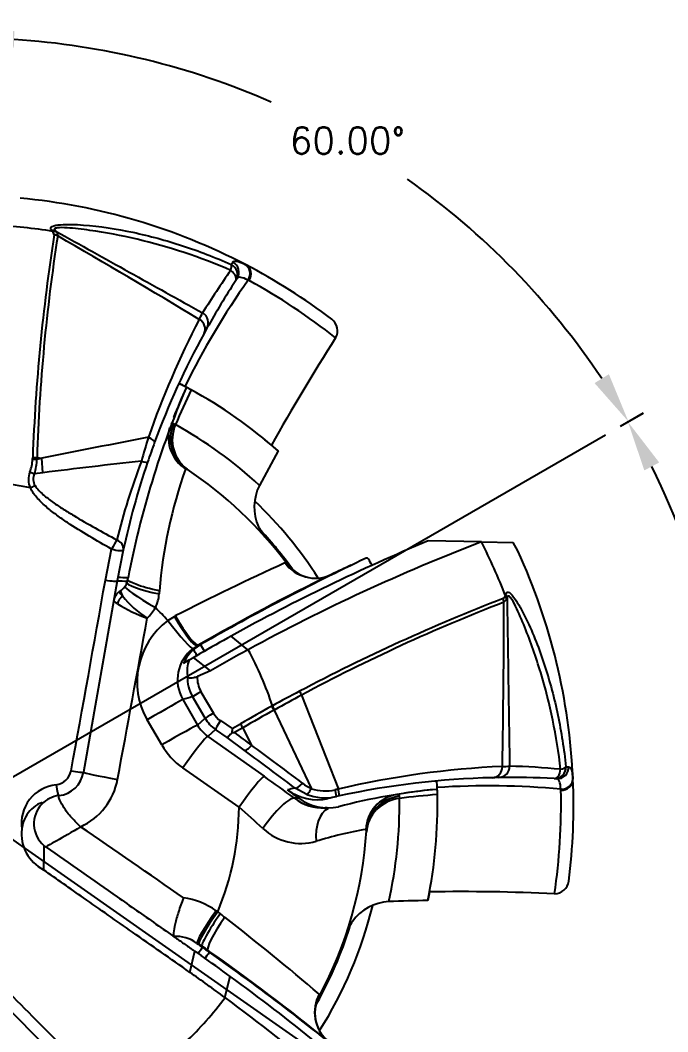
# Model space of a CAD drawing. Extents: x 72.5 to 140.5, y -17.7 to 26.
# Drawn here: x 135.188 to 137.493, y 11.675 to 15.277 of the extents above; entities that cross this region are included whole.
import ezdxf

# ---------------------------------------------------------------- set-up
doc = ezdxf.new("R2010")
doc.units = 0
doc.header["$MEASUREMENT"] = 0
doc.header["$PDMODE"] = 3
doc.layers.get('0').update_dxf_attribs({"linetype": 'CONTINUOUS'})
doc.layers.get('Defpoints').update_dxf_attribs({"color": 10, "linetype": 'CONTINUOUS'})
for name, color, linetype in [('Default', 7, 'CONTINUOUS'), ('Dims', 4, 'CONTINUOUS'), ('ODG-42643R1', 7, 'CONTINUOUS')]:
    doc.layers.add(name, color=color, linetype=linetype)
doc.styles.add('RomanS', font='romans')
doc.dimstyles.get("Standard").update_dxf_attribs({"dimtxt": 0.094, "dimasz": 0.18, "dimexe": 0.0625, "dimexo": 0.0625, "dimgap": 0.09, "dimtad": 0, "dimtih": 1, "dimtoh": 1, "dimdec": 4, "dimzin": 4, "dimdsep": 46, "dimtxsty": 'RomanS', "dimcen": 0.09, "dimazin": 1, "dimtfac": 1, "dimtdec": 4, "dimtofl": 0, "dimtmove": 0, "dimatfit": 1, "dimfxl": 1, "dimtolj": 1, "dimtzin": 0, "dimarcsym": 0})

# ---------------------------------------------------------------- blocks, each defined once
blk = doc.blocks.new('SE')
at = {"layer": 'ODG-42643R1', "color": 7, "linetype": 'Continuous'}
for p, q in [((8.5859, 8.0481), (8.5824, 8.0518)), ((8.59, 8.0359), (8.5859, 8.0481)), ((8.596, 8.0487), (8.5994, 8.0448)), ((8.5994, 8.0448), (8.6027, 8.0318)), ((9.2205, 7.9299), (9.2258, 7.9381)), ((9.2681, 7.9312), (9.2715, 7.9295)), ((9.2416, 7.8805), (9.2365, 7.8726)), ((9.284, 7.8726), (9.2808, 7.8744)), ((9.0742, 7.4857), (9.0777, 7.4838)), ((9.0151, 7.3635), (9.0221, 7.36)), ((8.5134, 7.2367), (8.5137, 7.2428)), ((8.5291, 7.2423), (8.5289, 7.2363)), ((8.5291, 7.2423), (8.546, 7.2398)), ((8.546, 7.2398), (8.546, 7.2398)), ((8.5499, 7.1883), (8.546, 7.2398)), ((8.5499, 7.1883), (8.52, 7.1846)), ((9.0633, 7.2008), (9.0577, 7.2015)), ((10.1116, 6.942), (9.9217, 6.9452)), ((10.1116, 6.942), (10.2251, 6.9401)), ((10.2412, 6.9101), (10.2251, 6.9401)), ((8.7726, 6.8062), (8.7944, 6.9161)), ((8.8361, 6.9122), (8.8148, 6.8036)), ((9.412, 6.8669), (9.4181, 6.8654)), ((8.8148, 6.8036), (8.6945, 6.1214)), ((8.8509, 6.801), (8.8509, 6.8013)), ((8.8232, 6.7655), (8.8305, 6.7706)), ((10.1887, 6.7405), (10.1972, 6.7501)), ((10.1972, 6.7501), (10.1987, 6.755)), ((10.2028, 6.7416), (10.2011, 6.7368)), ((10.2011, 6.7368), (10.1915, 6.7274)), ((8.9948, 6.6621), (9.0182, 6.6763)), ((9.0182, 6.6763), (9.0216, 6.6781)), ((9.2803, 6.5577), (9.2206, 6.6067)), ((9.0992, 6.5718), (9.0845, 6.5621)), ((9.1034, 6.5741), (9.0992, 6.5718)), ((9.1114, 6.5762), (9.1098, 6.5752)), ((9.2812, 6.5582), (9.2803, 6.5577)), ((9.0511, 6.5102), (9.0707, 6.5215)), ((9.0707, 6.5215), (9.086, 6.5303)), ((9.086, 6.5303), (9.1101, 6.5442)), ((9.1469, 6.4827), (9.086, 6.5303)), ((9.1469, 6.4827), (9.1, 6.4631)), ((9.0483, 6.3806), (9.1008, 6.2895)), ((9.1276, 6.314), (9.0831, 6.3908)), ((9.1129, 6.4085), (9.1572, 6.3321)), ((9.471, 6.3964), (9.602, 6.0618)), ((9.3649, 6.357), (9.3672, 6.3583)), ((9.3732, 6.3429), (9.5053, 6.0648)), ((8.9731, 6.2188), (8.9212, 6.3084)), ((9.1008, 6.2895), (9.1276, 6.314)), ((9.182, 6.3054), (9.2236, 6.2769)), ((9.1641, 6.2744), (9.1369, 6.2494)), ((9.2057, 6.2457), (9.1641, 6.2744)), ((9.2236, 6.2769), (9.2534, 6.2941)), ((9.262, 6.28), (9.2322, 6.2628)), ((9.262, 6.28), (9.2932, 6.2173)), ((9.262, 6.28), (9.262, 6.28)), ((9.1369, 6.2494), (9.3374, 6.1073)), ((9.2668, 6.2003), (9.2057, 6.2457)), ((9.2932, 6.2173), (9.2932, 6.2173)), ((9.2932, 6.2173), (9.2932, 6.2173)), ((9.2485, 5.9972), (9.0482, 6.1373)), ((10.4122, 6.1414), (10.4219, 6.1409)), ((10.38, 6.0984), (10.3706, 6.099)), ((10.4371, 6.1008), (10.4373, 6.0971)), ((9.4893, 6.0426), (9.4483, 6.0652)), ((9.5054, 6.0634), (9.5061, 6.0631)), ((10.3944, 6.0578), (10.3942, 6.0615)), ((9.6053, 6.0372), (9.5951, 6.0349)), ((9.819, 6.0361), (9.8195, 6.0283)), ((9.9543, 6.0462), (9.9544, 6.042)), ((9.7021, 5.913), (9.6999, 5.9182)), ((8.5613, 5.8552), (8.5538, 5.8609)), ((9.1671, 5.6285), (9.1724, 5.6248)), ((9.1724, 5.6248), (9.1815, 5.6177)), ((8.6089, 5.0965), (8.1701, 5.5353)), ((9.1052, 5.5102), (9.0998, 5.514)), ((9.0733, 5.409), (9.0907, 5.4844)), ((9.0907, 5.4844), (9.1135, 5.4685)), ((9.1977, 5.3198), (9.2169, 5.3947)), ((9.1985, 5.3192), (9.1977, 5.3198)), ((9.5336, 5.3312), (9.5347, 5.325))]:
    blk.add_line(p, q, dxfattribs=at)
for centre, radius, start, end in [((8.2675, 6.0036), 2.1719, 62.4651, 84.6668), ((8.2675, 6.0036), 2.0691, 81.1464, 86.9692), ((15.4821, 6.9727), 6.9737, 171.23081, 177.78031), ((15.06, 7.0317), 6.5343, 171.1963, 178.15245), ((-7.145, -19.2566), 31.5062, 58.94724, 60.01142), ((8.2675, 6.0036), 2.1719, 52.8649, 62.4651), ((11.3707, 6.3773), 2.6411, 144.5509, 148.499), ((11.5818, 6.2495), 2.8169, 144.7712, 153.7403), ((11.6461, 6.3044), 2.875, 146.9433, 150.8889), ((8.2674, 6.0036), 2.1277, 51.4837, 61.4573), ((7.9989, 8.3366), 1.2609, 331.4792, 332.6467), ((11.9549, 6.2565), 3.2088, 152.5715, 160.7462), ((9.5469, 7.6937), 0.0521, 330.8325, 52.4817), ((11.6461, 6.3044), 2.875, 151.313, 159.8098), ((11.6461, 6.3044), 2.875, 150.8889, 151.313), ((15.2497, 4.0256), 6.7286, 147.2229, 151.01339), ((8.2675, 6.0036), 1.6875, 61.9001, 62.756), ((8.2836, 6.0345), 1.6527, 62.1515, 62.7623), ((8.2675, 6.0036), 1.6875, 61.7862, 62.1578), ((12.1202, 6.1869), 3.3263, 156.932, 169.136), ((11.6873, 6.3036), 2.883, 155.6959, 157.9705), ((11.6318, 6.2624), 2.8311, 154.4417, 157.188), ((8.2675, 6.0037), 1.5521, 47.2454, 60.9097), ((16.2258, -30.7382), 38.7468, 100.85999, 101.43208), ((23.2958, 3.1), 14.9756, 163.65458, 163.99359), ((11.6461, 6.3044), 2.875, 159.8098, 161.309), ((8.2675, 6.0036), 1.6875, 49.4756, 50.5149), ((15.572, 3.8336), 7.073, 150.97066, 152.0989), ((8.3712, 7.2435), 0.1424, 338.2708, 357.2758), ((8.3604, 7.2386), 0.1685, 341.2804, 359.1971), ((10.6038, -2.8061), 10.2545, 101.57663, 101.6739), ((10.7664, -10.1831), 17.5122, 96.11511, 97.27137), ((11.1863, 6.3602), 2.4452, 159.1755, 166.0559), ((11.6461, 6.3044), 2.875, 161.309, 167.7956), ((8.5697, 7.1647), 0.0712, 158.4787, 205.1638), ((8.5558, 7.1656), 0.0405, 152.0888, 214.266), ((10.6868, 6.6261), 1.7277, 160.5488, 175.3105), ((8.2675, 6.0036), 1.4375, 36.8304, 56.3845), ((8.2675, 6.0036), 1.1555, 78.1234, 88.6791), ((9.4723, 7.0666), 0.1696, 153.0829, 204.576), ((8.2675, 6.0036), 1.5, 32.6698, 46.2296), ((9.4678, 7.0648), 0.1646, 204.6769, 221.6287), ((8.2675, 6.0036), 1.4421, 35.6638, 42.7709), ((12.6101, 0.4821), 7, 112.58492, 118.96059), ((12.5921, 0.4858), 6.9163, 111.01717, 118.60095), ((8.2675, 6.0036), 2.0691, 21.1464, 26.9692), ((13.312, -0.7533), 8.4478, 115.30219, 119.81719), ((8.2675, 6.0036), 2.1719, 2.4651, 24.6668), ((12.9218, -0.887), 8.5113, 114.3539, 117.27356), ((9.5218, 6.942), 0.1292, 216.8629, 258.3273), ((9.2709, 6.7471), 0.1898, 35.806, 37.6749), ((12.7082, 0.3144), 7.225, 115.05763, 115.67843), ((8.2675, 6.0036), 1.6875, 30.4427, 31.3154), ((5.6362, 7.4809), 3.2857, 348.0637, 348.2869), ((13.0447, -0.2754), 7.9025, 116.02395, 119.91655), ((-143.6574, 33.9356), 154.8255, 349.652701, 349.908204), ((8.8022, 6.8115), 0.0497, 304.5871, 347.8198), ((8.8516, 6.7244), 0.05, 124.5931, 170), ((9.1025, 6.9625), 0.3435, 218.3561, 238.2278), ((8.8305, 6.7675), 0.1339, 333.5875, 355.4044), ((13.6079, 6.356), 4.6612, 174.9371, 175.0677), ((12.714, 0.2401), 6.9737, 111.23081, 117.78031), ((9.1394, 7.2635), 0.6318, 239.1158, 249.8323), ((8.7896, 6.8019), 0.1863, 315.1454, 329.724), ((8.2675, 6.0036), 0.9811, 42.154, 45.8811), ((12.554, 0.6352), 6.5343, 111.1963, 118.15246), ((-21.3142, 6.7211), 31.5057, 358.94723, 0.01143), ((-248.4471, 53.7703), 261.643, 349.501407, 349.629335), ((9.1591, 6.4434), 0.2735, 126.9174, 209.5745), ((12.6101, 0.4821), 7, 118.96059, 120), ((9.1689, 6.4509), 0.1396, 127.1965, 210.2278), ((9.1782, 6.4544), 0.1389, 131.3932, 156.3044), ((9.1786, 6.4539), 0.1395, 119.582, 131.3822), ((9.17, 6.3729), 0.211, 106.5719, 109.5841), ((9.1373, 6.4554), 0.1235, 102.0835, 105.9404), ((12.5993, 0.4999), 6.9074, 118.71783, 119.98751), ((8.2675, 6.0036), 1.1555, 17.8735, 28.6791), ((9.1728, 6.4818), 0.1096, 158.7709, 189.1287), ((9.2031, 6.4601), 0.1386, 178.2028, 209.9993), ((9.1973, 6.4573), 0.0975, 176.5678, 210.0522), ((9.3904, 5.2791), 1.1534, 105.4513, 107.2521), ((12.8543, -0.0334), 7.281, 117.7539, 118.61581), ((12.4484, 0.8397), 6.3041, 118.18279, 119.17224), ((12.6579, 0.3913), 6.8142, 118.89756, 119.97422), ((12.6195, 0.4739), 6.707, 118.94819, 120.0393), ((9.6235, 6.4983), 0.2946, 208.6576, 211.8447), ((9.6246, 6.5007), 0.2942, 208.9556, 212.1467), ((9.2347, 6.3762), 0.1239, 210.1142, 235.2526), ((9.2289, 6.3739), 0.083, 210.1871, 235.581), ((9.21, 6.3517), 0.1257, 209.6655, 234.4282), ((9.6465, 6.2613), 0.4232, 177.8884, 179.7341), ((9.5107, 6.4412), 0.2963, 209.7674, 212.9624), ((9.2456, 6.5716), 0.3091, 265.8593, 267.5119), ((33.9124, 39.3559), 41.2829, 233.28515, 233.39074), ((9.1944, 6.3474), 0.256, 210.1548, 235.1534), ((8.5899, 6.1379), 0.0613, 276.8121, 349.4652), ((10.3305, 2.9322), 3.2133, 92.5753, 103.1045), ((10.1536, 7.4027), 1.2609, 271.4792, 272.6467), ((10.1426, 3.503), 2.6411, 84.5509, 88.499), ((8.5948, 6.1389), 0.1012, 276.945, 350), ((8.5885, 6.1379), 0.2312, 294.541, 349.5367), ((3.8186, -1.6738), 9.5395, 53.84805, 54.65315), ((10.2172, 3.228), 2.875, 91.313, 102.289), ((10.2172, 3.228), 2.875, 90.8889, 91.313), ((10.2172, 3.228), 2.875, 86.9433, 90.8889), ((8.2675, 6.0036), 2.1719, 352.8649, 2.4651), ((8.6122, 5.9391), 0.1388, 96.2302, 188.1551), ((10.1101, 3.075), 3.0625, 102.4809, 103.0097), ((-0.7651, -7.8858), 17.2687, 53.68512, 53.85406), ((9.5266, 6.2012), 0.1774, 233.3534, 282.6709), ((9.5567, 6.1923), 0.1374, 233.3003, 248.0502), ((9.5552, 6.2074), 0.1524, 251.2057, 283.6309), ((9.8273, 5.0764), 1.0108, 102.8787, 103.5094), ((10.1612, 3.8585), 2.2122, 95.4507, 104.6392), ((10.237, 3.1928), 2.8821, 95.6938, 97.9556), ((8.2675, 6.0036), 1.6875, 1.8997, 2.756), ((10.1375, 3.2563), 2.8169, 84.7712, 93.7403), ((8.2674, 6.0037), 2.1277, 351.4837, 1.4573), ((8.6193, 5.938), 0.1012, 96.945, 136.099), ((9.4506, 5.5456), 0.4833, 88.6759, 90.52), ((9.5458, 6.1558), 0.1613, 231.8815, 272.9411), ((9.5643, 6.1654), 0.1708, 233.0955, 282.7735), ((9.555, 6.2144), 0.1839, 249.0642, 282.6047), ((10.2172, 3.228), 2.875, 102.4973, 103.1032), ((8.2675, 6.0037), 1.5521, 347.2454, 0.9097), ((10.1735, 3.2206), 2.8299, 94.4391, 97.1867), ((8.2675, 6.0036), 1.6875, 348.4132, 1.3731), ((8.6193, 5.938), 0.1012, 136.099, 229.6576), ((8.2675, 6.0036), 0.9811, 337.2852, 359.6219), ((-35.0839, -43.9386), 66.7753, 48.303947, 48.401636), ((9.5458, 6.1558), 0.1613, 272.9411, 273.4146), ((9.5585, 5.8883), 0.1062, 88.077, 91.8008), ((8.6185, 5.9026), 0.1447, 173.3519, 242.7116), ((-28.0687, -47.5663), 64.903, 55.115934, 55.508887), ((9.4686, 6.0645), 0.1966, 226.6471, 286.1276), ((9.9311, 4.5699), 1.3679, 99.7276, 107.3477), ((8.2675, 6.0036), 1.4375, 331.8304, 356.3845), ((10.3708, 5.7407), 0.0521, 270.8325, 352.4817), ((8.2675, 6.0036), 1.6875, 349.4756, 350.5149), ((10.0456, -1.0322), 6.7286, 87.2229, 91.01339), ((9.015, 5.4124), 0.2644, 54.8535, 82.2702), ((9.7905, 5.4917), 0.1696, 93.0829, 144.576), ((10.0404, -1.4073), 7.073, 90.97066, 92.0989), ((8.2675, 6.0036), 1.5, 327.6653, 346.2329), ((12.4098, 9.7149), 5.2163, 231.7645, 231.9871), ((3.9894, -1.1268), 8.5113, 49.3539, 52.27356), ((9.7866, 5.4948), 0.1646, 144.6769, 161.6287), ((113.6462, 109.8164), 148.279, 224.672276, 224.911386), ((8.2675, 6.0036), 1.4421, 330.7476, 342.5082), ((9.0242, 5.4111), 0.1257, 54.3285, 93.6091), ((9.0693, 5.608), 0.0988, 286.58, 288.0198), ((15.7741, 14.8083), 11.4444, 234.31053, 234.43814), ((17.5807, 17.4814), 14.6678, 234.70172, 234.75824), ((9.0886, 5.49), 0.0307, 15.8864, 22.7278), ((20.757, 21.9677), 20.1647, 234.74271, 234.81508), ((16.4282, 15.7338), 12.5777, 234.46606, 234.60491), ((9.0445, 5.4062), 0.1235, 37.0835, 40.9404), ((4.5957, -0.9796), 7.9025, 51.02395, 54.91656), ((4.2755, -1.4238), 8.4478, 50.30218, 54.8172), ((5.0985, -0.2656), 7, 53.96059, 55), ((5.1344, -0.2145), 6.8657, 53.71397, 54.99137), ((5.0985, -0.2656), 7, 47.58492, 53.96059), ((8.2675, 6.0036), 1.1555, 313.1234, 323.6791), ((5.0943, -0.2477), 6.9163, 46.01717, 53.60095), ((9.648, 5.2634), 0.1292, 151.8646, 207.0226), ((9.3654, 5.4084), 0.1898, 330.806, 332.6748)]:
    blk.add_arc(centre, radius, start, end, dxfattribs=at)
for centre, major_axis, ratio, start_param, end_param in [((8.5766, 8.0141), (0.027, 0.0295), 0.869412, 0.260597, 0.65413), ((8.5801, 8.0105), (0.0311, 0.0251), 0.90262, 0.415035, 0.788201), ((8.5841, 7.9988), (0.0395, -0.0061), 0.938734, 1.229453, 1.566249), ((9.2029, 7.8944), (0.0163, 0.0365), 0.255198, 5.234466, 6.132746), ((9.2029, 7.8944), (-0.0335, 0.0218), 0.9893, 3.141593, 4.82865), ((9.2082, 7.9024), (-0.0335, 0.0219), 0.993843, 3.141593, 4.831903), ((9.2497, 7.8957), (0.0179, 0.0358), 0.941457, 4.583661, 6.26864), ((9.253, 7.894), (0.0185, 0.0355), 0.941657, 4.596546, 6.283185), ((9.2029, 7.8944), (-0.0335, 0.0218), 0.532332, 3.141593, 4.570972), ((9.0993, 7.7226), (-0.0349, 0.0195), 0.994923, 3.141593, 4.708914), ((9.0889, 7.7037), (-0.0351, 0.0192), 0.892237, 3.141593, 4.691144), ((8.2665, 6.0041), (1.6474, 0.3684), 0.999375, 0.624654, 0.850817), ((9.138, 7.3132), (-0.0747, -0.1124), 0.982904, 4.907114, 6.283185), ((9.1428, 7.31), (-0.0752, -0.1121), 0.966926, 4.903283, 6.283185), ((8.9102, 7.3105), (-0.0375, 0.0138), 0.241336, 3.141593, 4.382336), ((9.1317, 7.3136), (-0.1211, 0.0596), 0.994966, 0.197458, 1.445685), ((8.5137, 7.2429), (-0.04, 0.0013), 0.002596, 1.570365, 1.966426), ((8.5135, 7.2371), (-0.04, 0.0012), 0.009645, 1.569177, 1.966396), ((8.8848, 7.2386), (-0.0379, 0.0128), 0.097148, 2.039922, 3.141593), ((8.504, 7.1934), (0.0372, -0.0147), 0.064425, 4.724121, 5.182841), ((8.5063, 7.1395), (-0.0362, -0.017), 0.104514, 1.492094, 1.978301), ((8.797, 6.9206), (0.0196, 0.0348), 0.001352, 0.599459, 1.701689), ((8.797, 6.9206), (-0.0391, 0.0085), 0.813392, 3.141593, 4.46634), ((8.797, 6.9206), (-0.0391, 0.0085), 0.124377, 1.530885, 3.141593), ((9.519, 6.9476), (-0.0571, 0.1223), 0.991875, 1.77877, 3.121029), ((9.5261, 6.9463), (0.1081, 0.0809), 0.994183, 3.141593, 3.169589), ((9.519, 6.9476), (-0.0571, 0.1223), 0.991875, 3.121029, 3.153208), ((8.7754, 6.8106), (-0.0394, 0.0069), 0.121008, 1.521484, 3.141593), ((8.9586, 6.7164), (0.1168, -0.0677), 0.084583, 3.128552, 4.691293), ((8.9802, 6.7743), (0.1326, -0.0251), 0.150445, 3.141593, 4.618488), ((8.8593, 6.7152), (0.0327, 0.0378), 0.856017, 1.396225, 2.077699), ((8.9039, 6.6572), (-0.0766, 0.1111), 0.085518, 0, 0.536305), ((10.1536, 6.727), (0.0145, -0.0373), 0.938734, 1.229452, 1.566248), ((10.1617, 6.7363), (0.0373, -0.0144), 0.90262, 0.415034, 0.788201), ((10.1631, 6.7412), (0.0391, -0.0086), 0.869412, 0.260597, 0.65413), ((9.0324, 6.689), (0.0671, -0.1172), 0.138019, 4.741878, 6.266773), ((9.0366, 6.6914), (0.0671, -0.1171), 0.145295, 4.743272, 6.266635), ((9.0035, 6.67), (0.0813, -0.1078), 0.086812, 4.720157, 6.255889), ((8.9318, 6.3134), (0.117, 0.0674), 0.007578, 0.087269, 1.657734), ((9.1176, 6.4107), (-0.0346, -0.02), 0.010247, -1.440296, -0.087271), ((9.4638, 6.4101), (0.0189, -0.0353), 0.002596, 4.711958, 5.108019), ((9.1621, 6.3339), (-0.0346, -0.0201), 0.022513, 4.841349, 6.195897), ((9.187, 6.307), (-0.0227, -0.0329), 0.079234, 4.816631, 6.195643), ((8.9843, 6.2222), (0.117, 0.0673), 0.019594, 0.087283, 1.65584), ((9.0597, 6.1393), (0.078, 0.1102), 0.06172, 0.087434, 1.63249), ((8.6551, 6.1283), (-0.0394, 0.0069), 0.061342, 1.455107, 3.141593), ((10.1505, 6.1423), (0.0009, -0.04), 0.892237, 0, 1.549551), ((10.172, 6.1427), (0.0006, -0.04), 0.994923, 0, 1.567321), ((10.3727, 6.1389), (-0.0021, -0.0399), 0.9893, 0, 1.687058), ((10.3727, 6.1389), (-0.0021, -0.0399), 0.532332, 0, 1.42938), ((10.3822, 6.1384), (-0.0023, -0.0399), 0.993843, 0, 1.690311), ((10.3727, 6.1389), (0.0398, 0.0041), 0.255198, 5.234466, 6.132746), ((8.8274, 6.0979), (0.1329, -0.0234), 0.029272, 3.141593, 4.630168), ((9.2603, 5.9971), (0.0781, 0.1101), 0.071499, 0.087491, 1.620784), ((10.3972, 6.099), (-0.0399, -0.0023), 0.941457, 1.442068, 3.127047), ((10.3974, 6.0953), (-0.04, -0.0017), 0.941657, 1.454953, 3.141593), ((8.6022, 6.0782), (-0.0048, 0.0397), 0.129912, 1.583554, 3.141593), ((9.4711, 6.0978), (-0.0239, -0.0321), 0.313973, 0.091927, 1.304239), ((9.5865, 6.074), (0.0087, -0.0391), 0.037911, 0, 1.176367), ((9.5968, 6.0763), (0.0085, -0.0391), 0.053524, 0, 1.180741), ((9.3691, 5.9188), (0.0797, 0.109), 0.226303, 0.089597, 1.709983), ((9.834, 5.9102), (-0.009, 0.1347), 0.994964, 0.118317, 1.445374), ((9.8365, 5.8987), (0.1347, -0.009), 0.966926, 1.76169, 3.141593), ((9.8368, 5.9045), (0.1347, -0.0085), 0.982908, 1.765516, 3.141593), ((9.6104, 5.8667), (0.0316, -0.1312), 0.627457, 3.312327, 4.495304), ((9.178, 5.624), (-0.078, -0.1102), 0.085045, 4.731523, 6.268389), ((9.1833, 5.6203), (-0.078, -0.1102), 0.085077, 4.731382, 6.268092), ((9.2158, 5.5973), (-0.0778, -0.1103), 0.145297, 4.743272, 6.266635), ((9.6519, 5.2683), (0.0868, 0.1034), 0.991875, 1.77877, 3.117512), ((9.6537, 5.2613), (-0.119, 0.0637), 0.994183, 0, 0.028802)]:
    blk.add_ellipse(centre, major_axis=major_axis, ratio=ratio, start_param=start_param, end_param=end_param, dxfattribs=at)
for points, knots in [([(8.5824, 8.0518), (8.5793, 8.0546), (8.5776, 8.0572), (8.5778, 8.0621), (8.5797, 8.0641), (8.5897, 8.0691), (8.601, 8.0708), (8.6253, 8.0727), (8.6388, 8.0729), (8.6663, 8.0724), (8.6804, 8.0716), (8.7517, 8.0664), (8.8117, 8.0571), (8.9299, 8.032), (8.9886, 8.0161), (9.1052, 7.9779), (9.163, 7.9556), (9.2205, 7.9299)], [0, 0, 0, 0, 0.03125, 0.03125, 0.0625, 0.0625, 0.125, 0.125, 0.1875, 0.1875, 0.25, 0.25, 0.5, 0.5, 0.75, 0.75, 1, 1, 1, 1]), ([(9.2192, 7.909), (9.1095, 7.9569), (8.9982, 7.9932), (8.8294, 8.0329), (8.7726, 8.0437), (8.6896, 8.0555), (8.662, 8.0588), (8.6234, 8.0612), (8.6107, 8.0617), (8.5965, 8.0598), (8.5927, 8.0586), (8.5905, 8.0545), (8.5925, 8.0516), (8.596, 8.0487)], [0, 0, 0, 0, 0.5, 0.5, 0.75, 0.75, 0.875, 0.875, 0.9375, 0.9375, 0.96875, 0.96875, 1, 1, 1, 1]), ([(8.596, 8.0487), (8.6832, 8.0001), (8.7703, 7.9515), (8.9445, 7.8544), (9.0317, 7.8058), (9.1188, 7.7573)], [0, 0, 0, 0, 0.5, 0.5, 1, 1, 1, 1]), ([(9.2258, 7.9381), (9.2282, 7.9417), (9.2329, 7.9429), (9.2467, 7.9406), (9.2555, 7.9374), (9.2665, 7.932)], [0, 0, 0, 0, 0.5, 0.5, 0.976386, 0.976386, 0.976386, 0.976386]), ([(9.2808, 7.8744), (9.27, 7.8798), (9.2613, 7.883), (9.2483, 7.8851), (9.2439, 7.8839), (9.2416, 7.8805)], [0, 0, 0, 0, 0.5, 0.5, 1, 1, 1, 1]), ([(9.0599, 7.4902), (9.061, 7.4918), (9.063, 7.4918), (9.0679, 7.4893), (9.0707, 7.4877), (9.0741, 7.4858)], [0, 0, 0, 0, 0.5, 0.5, 0.8775626, 0.8775626, 0.8775626, 0.8775626]), ([(8.7944, 6.9161), (8.7678, 6.9311), (8.7413, 6.9464), (8.6889, 6.9777), (8.6629, 6.9938), (8.625, 7.0192), (8.6125, 7.0279), (8.5879, 7.0459), (8.5759, 7.0552), (8.5585, 7.07), (8.5528, 7.0751), (8.5417, 7.0856), (8.5363, 7.0911), (8.5261, 7.1025), (8.5213, 7.1084), (8.5125, 7.1209), (8.5085, 7.1274), (8.5053, 7.1344)], [0, 0, 0, 0, 0.25, 0.25, 0.5, 0.5, 0.625, 0.625, 0.75, 0.75, 0.8125, 0.8125, 0.875, 0.875, 0.9375, 0.9375, 1, 1, 1, 1]), ([(8.5223, 7.1428), (8.5261, 7.1364), (8.5307, 7.1308), (8.5405, 7.12), (8.5458, 7.115), (8.5568, 7.1053), (8.5625, 7.1007), (8.5741, 7.0917), (8.58, 7.0874), (8.5978, 7.0747), (8.61, 7.0667), (8.6346, 7.0509), (8.6471, 7.0433), (8.6848, 7.0207), (8.7102, 7.0061), (8.7615, 6.9774), (8.7873, 6.9634), (8.8132, 6.9494)], [0, 0, 0, 0, 0.0625, 0.0625, 0.125, 0.125, 0.1875, 0.1875, 0.25, 0.25, 0.375, 0.375, 0.5, 0.5, 0.75, 0.75, 1, 1, 1, 1]), ([(8.9649, 6.7674), (8.9323, 6.7742), (8.9014, 6.7828), (8.8641, 6.7974), (8.8538, 6.8035), (8.8508, 6.8084)], [0, 0, 0, 0, 0.5, 0.5, 0.8864087, 0.8864087, 0.8864087, 0.8864087]), ([(8.8331, 6.7494), (8.8313, 6.7514), (8.8298, 6.7533), (8.8271, 6.7567), (8.826, 6.7582), (8.8235, 6.7622), (8.8227, 6.764), (8.823, 6.765)], [0, 0, 0, 0, 0.25, 0.25, 0.5, 0.5, 1, 1, 1, 1]), ([(10.1987, 6.755), (10.1996, 6.759), (10.201, 6.7618), (10.2053, 6.7641), (10.208, 6.7634), (10.2173, 6.7573), (10.2245, 6.7484), (10.2383, 6.7283), (10.2452, 6.7167), (10.2584, 6.6926), (10.2649, 6.6801), (10.296, 6.6156), (10.3179, 6.5591), (10.3553, 6.4442), (10.3709, 6.3853), (10.3961, 6.2653), (10.4057, 6.204), (10.4122, 6.1414)], [0, 0, 0, 0, 0.03125, 0.03125, 0.0625, 0.0625, 0.125, 0.125, 0.1875, 0.1875, 0.25, 0.25, 0.5, 0.5, 0.75, 0.75, 1, 1, 1, 1]), ([(10.3934, 6.1321), (10.3801, 6.2511), (10.3559, 6.3656), (10.3058, 6.5316), (10.2868, 6.5862), (10.2555, 6.664), (10.2446, 6.6896), (10.2273, 6.7242), (10.2214, 6.7354), (10.2126, 6.7467), (10.2097, 6.7495), (10.2051, 6.7493), (10.2036, 6.7462), (10.2028, 6.7416)], [0, 0, 0, 0, 0.5, 0.5, 0.75, 0.75, 0.875, 0.875, 0.9375, 0.9375, 0.96875, 0.96875, 1, 1, 1, 1]), ([(10.2028, 6.7416), (10.2043, 6.6419), (10.2058, 6.5421), (10.2088, 6.3426), (10.2103, 6.2429), (10.2118, 6.1432)], [0, 0, 0, 0, 0.5, 0.5, 1, 1, 1, 1]), ([(8.8151, 6.7213), (8.813, 6.7228), (8.811, 6.7241), (8.8077, 6.7265), (8.8064, 6.7276), (8.8031, 6.7305), (8.8021, 6.7319), (8.8023, 6.7328)], [0, 0, 0, 0, 0.25, 0.25, 0.5, 0.5, 1, 1, 1, 1]), ([(9.0646, 6.4644), (9.0648, 6.4634), (9.0651, 6.4625), (9.0662, 6.4608), (9.067, 6.4601), (9.0689, 6.4589), (9.07, 6.4584), (9.0726, 6.4578), (9.0741, 6.4576), (9.0791, 6.4574), (9.083, 6.4579), (9.0912, 6.4598), (9.0956, 6.4613), (9.1, 6.4631)], [0, 0, 0, 0, 0.125, 0.125, 0.25, 0.25, 0.375, 0.375, 0.5, 0.5, 0.75, 0.75, 1, 1, 1, 1]), ([(9.3755, 6.3442), (9.3747, 6.3437), (9.374, 6.3433), (9.3732, 6.3429), (9.3732, 6.3429), (9.3732, 6.3429), (9.3732, 6.3429)], [0, 0, 0, 0, 0.999557, 0.999557, 0.999557, 1, 1, 1, 1]), ([(9.2233, 6.2633), (9.2212, 6.2606), (9.2192, 6.2582), (9.2154, 6.2538), (9.2136, 6.252), (9.2106, 6.2489), (9.2092, 6.2477), (9.2076, 6.2465), (9.2072, 6.2462), (9.2064, 6.2458), (9.206, 6.2457), (9.2057, 6.2457)], [0, 0, 0, 0, 0.25, 0.25, 0.5, 0.5, 0.75, 0.75, 0.875, 0.875, 1, 1, 1, 1]), ([(9.2668, 6.2003), (9.268, 6.1998), (9.2696, 6.1999), (9.2734, 6.2009), (9.2756, 6.202), (9.2803, 6.2051), (9.2828, 6.207), (9.288, 6.2117), (9.2906, 6.2144), (9.2932, 6.2173)], [0, 0, 0, 0, 0.25, 0.25, 0.5, 0.5, 0.75, 0.75, 1, 1, 1, 1]), ([(9.4483, 6.0652), (9.4134, 6.0911), (9.3785, 6.1171), (9.3436, 6.1431), (9.318, 6.1621), (9.2924, 6.1812), (9.2668, 6.2003)], [0, 0, 0, 0, 0.57651, 0.57651, 0.57651, 1, 1, 1, 1]), ([(9.2932, 6.2173), (9.2932, 6.2173), (9.2932, 6.2173), (9.2932, 6.2173), (9.3188, 6.1983), (9.3444, 6.1792), (9.37, 6.1601), (9.4048, 6.1341), (9.4397, 6.1081), (9.4745, 6.0821)], [0, 0, 0, 0, 0.000005, 0.000005, 0.000005, 0.423484, 0.423484, 0.423484, 1, 1, 1, 1]), ([(10.4219, 6.1409), (10.4262, 6.1407), (10.4296, 6.1371), (10.4346, 6.1241), (10.4362, 6.1149), (10.437, 6.1027)], [0, 0, 0, 0, 0.5, 0.5, 0.976386, 0.976386, 0.976386, 0.976386]), ([(10.3942, 6.0615), (10.3935, 6.0736), (10.392, 6.0826), (10.3872, 6.0949), (10.384, 6.0982), (10.38, 6.0984)], [0, 0, 0, 0, 0.5, 0.5, 1, 1, 1, 1]), ([(9.4893, 6.0426), (9.4897, 6.0426), (9.4902, 6.0427), (9.4912, 6.0431), (9.4918, 6.0435), (9.4935, 6.0448), (9.4949, 6.0462), (9.4977, 6.0499), (9.4992, 6.0521), (9.5023, 6.0573), (9.5039, 6.0602), (9.5054, 6.0634)], [0, 0, 0, 0, 0.125, 0.125, 0.25, 0.25, 0.5, 0.5, 0.75, 0.75, 1, 1, 1, 1]), ([(9.5053, 6.0648), (9.5054, 6.0647), (9.5055, 6.0645), (9.5055, 6.0642), (9.5055, 6.0641), (9.5056, 6.0639), (9.5055, 6.0637), (9.5055, 6.0636), (9.5055, 6.0635), (9.5054, 6.0634)], [0, 0, 0, 0, 0.415168, 0.415168, 0.415168, 0.767192, 0.767192, 0.767192, 1, 1, 1, 1]), ([(9.9511, 6.0606), (9.953, 6.0605), (9.954, 6.0588), (9.9543, 6.0533), (9.9543, 6.0501), (9.9544, 6.0462)], [0, 0, 0, 0, 0.5, 0.5, 0.8746458, 0.8746458, 0.8746458, 0.8746458]), ([(8.6845, 5.9277), (8.6711, 5.9396), (8.6588, 5.952), (8.6374, 5.9771), (8.6284, 5.9896), (8.6153, 6.0114), (8.6109, 6.0209), (8.6061, 6.0343), (8.6058, 6.0381), (8.607, 6.0385)], [0, 0, 0, 0, 0.25, 0.25, 0.5, 0.5, 0.75, 0.75, 1, 1, 1, 1]), ([(8.5464, 6.0082), (8.5476, 6.0094), (8.5485, 6.0106), (8.5485, 6.0122), (8.5475, 6.0125), (8.5418, 6.0117), (8.5362, 6.0094), (8.521, 6.001), (8.5116, 5.9931), (8.488, 5.9661), (8.4779, 5.9434), (8.4748, 5.9194)], [0, 0, 0, 0, 0.0625, 0.0625, 0.125, 0.125, 0.25, 0.25, 0.5, 0.5, 1, 1, 1, 1]), ([(8.6845, 5.9277), (8.6533, 5.9083), (8.6224, 5.8901), (8.5874, 5.8708), (8.5775, 5.8655), (8.564, 5.858), (8.5604, 5.8557), (8.5613, 5.8552)], [0, 0, 0, 0, 0.5, 0.5, 0.75, 0.75, 1, 1, 1, 1]), ([(8.5538, 5.8609), (8.5535, 5.8477), (8.5533, 5.8344), (8.553, 5.8212), (8.5528, 5.8054), (8.5525, 5.7897), (8.5522, 5.774)], [0, 0, 0, 0, 0.457443, 0.457443, 0.457443, 1, 1, 1, 1]), ([(8.5613, 5.8552), (8.6457, 5.796), (8.7302, 5.7369), (8.8606, 5.6455), (8.9066, 5.6133), (8.9757, 5.565), (8.9987, 5.5489), (9.0332, 5.5247), (9.0447, 5.5166), (9.062, 5.5046), (9.0677, 5.5005), (9.0763, 5.4945), (9.0792, 5.4925), (9.085, 5.4884), (9.0878, 5.4864), (9.0907, 5.4844)], [0, 0, 0, 0, 0.478367, 0.478367, 0.739184, 0.739184, 0.869592, 0.869592, 0.934796, 0.934796, 0.967398, 0.967398, 0.983699, 0.983699, 1, 1, 1, 1]), ([(9.0733, 5.409), (9.0052, 5.4567), (8.9372, 5.5044), (8.8691, 5.552), (8.8111, 5.5927), (8.7531, 5.6333), (8.6951, 5.6739), (8.6474, 5.7073), (8.5998, 5.7406), (8.5522, 5.774)], [0, 0, 0, 0, 0.391838, 0.391838, 0.391838, 0.72578, 0.72578, 0.72578, 1, 1, 1, 1]), ([(9.0505, 5.6743), (9.0441, 5.6578), (9.038, 5.6407), (9.0279, 5.6092), (9.0237, 5.5943), (9.0177, 5.5687), (9.0158, 5.5578), (9.0143, 5.5423), (9.0146, 5.5377), (9.0159, 5.5368)], [0, 0, 0, 0, 0.25, 0.25, 0.5, 0.5, 0.75, 0.75, 1, 1, 1, 1]), ([(9.1815, 5.6177), (9.1617, 5.5896), (9.1433, 5.5609), (9.1255, 5.5289), (9.1212, 5.52), (9.1162, 5.5071), (9.1156, 5.5031), (9.117, 5.5018)], [0, 0, 0, 0, 0.5, 0.5, 0.75, 0.75, 1, 1, 1, 1])]:
    blk.add_open_spline(points, degree=3, knots=knots, dxfattribs=at)
for points in [[(9.2665, 7.932), (9.267, 7.9318), (9.2676, 7.9315), (9.2681, 7.9312)], [(9.04, 7.5039), (9.0363, 7.5057), (9.0338, 7.505), (9.0323, 7.5018)], [(9.0062, 7.3632), (9.0074, 7.3657), (9.0104, 7.3658), (9.0151, 7.3635)], [(9.7091, 6.8807), (9.707, 6.8842), (9.7045, 6.8853), (9.7014, 6.8841)], [(8.8535, 6.8138), (8.8413, 6.8143), (8.8291, 6.8147), (8.8168, 6.8152)], [(8.8509, 6.801), (8.8387, 6.8014), (8.8266, 6.8017), (8.8145, 6.8021)], [(9.0985, 6.5376), (9.0945, 6.5446), (9.0905, 6.5516), (9.0864, 6.5586)], [(9.125, 6.5528), (9.1205, 6.5606), (9.1159, 6.5684), (9.1114, 6.5762)], [(9.953, 6.0848), (9.9527, 6.0888), (9.9508, 6.0907), (9.9473, 6.0903)], [(10.437, 6.1027), (10.4371, 6.1021), (10.4371, 6.1015), (10.4371, 6.1008)], [(9.8143, 6.0437), (9.817, 6.0439), (9.8186, 6.0413), (9.819, 6.0361)], [(9.1026, 5.4761), (9.1078, 5.4835), (9.113, 5.4909), (9.1182, 5.4984)], [(9.1276, 5.4586), (9.1327, 5.466), (9.1379, 5.4733), (9.143, 5.4807)]]:
    blk.add_open_spline(points, degree=3, dxfattribs=at)
for points in [[(9.364, 7.2864), (9.3719, 7.2796), (9.3797, 7.2727), (9.3875, 7.2658)], [(9.9266, 5.6954), (9.9247, 5.6852), (9.9227, 5.6749), (9.9206, 5.6647)]]:
    blk.add_rational_spline(points, [0.998632021978, 0.998603411061, 0.998603411061, 0.998632021978], degree=3, dxfattribs=at)
blk = doc.blocks.new('*D171')
at = {"layer": 'Defpoints', "color": 0, "transparency": 16777216}
for p in [(134.9859, 12.4808), (134.9859, 12.4808), (137.1475, 10.9672), (134.7559, 9.852), (135.6929, 9.8421)]:
    blk.add_point(p, dxfattribs=at)
at = {"layer": 'Dims', "color": 0, "lineweight": -2, "transparency": 16777216}
for p, q in [((137.1987, 10.9314), (137.2748, 10.8781)), ((134.7505, 9.7897), (134.7424, 9.6972))]:
    blk.add_line(p, q, dxfattribs=at)
for start, end in [(301.1122, 321.224), (268.776, 288.3679)]:
    blk.add_arc((134.9859, 12.4808), 2.7318, start, end, dxfattribs=at)
at = {"layer": 'Dims', "color": 0, "transparency": 16777216}
for points in [[(137.0916, 10.788), (137.1396, 10.7519), (137.2236, 10.9139)], [(134.9259, 9.7197), (134.9292, 9.7796), (134.7478, 9.7594)]]:
    blk.add_solid(points, dxfattribs=at)
at = {"layer": 'Dims', "color": 0, "transparency": 16777216, "insert": (136.1404, 10.005), "char_height": 0.094, "attachment_point": 5, "style": 'RomanS'}
blk.add_mtext('\\A1;60.00°', dxfattribs=at)
blk = doc.blocks.new('*D172')
at = {"layer": 'Defpoints', "color": 0, "transparency": 16777216}
for p in [(137.2712, 13.8003), (134.9859, 12.4808), (134.9859, 12.4808), (137.644, 11.8508), (137.1475, 10.9672)]:
    blk.add_point(p, dxfattribs=at)
at = {"layer": 'Dims', "color": 0, "lineweight": -2, "transparency": 16777216}
for p, q in [((137.3253, 13.8315), (137.4058, 13.8779)), ((137.1987, 10.9314), (137.2748, 10.8781))]:
    blk.add_line(p, q, dxfattribs=at)
for start, end in [(0.3742, 26.224), (328.776, 354.6195)]:
    blk.add_arc((134.9859, 12.4808), 2.7318, start, end, dxfattribs=at)
at = {"layer": 'Dims', "color": 0, "transparency": 16777216}
for points in [[(137.41, 13.6738), (137.4629, 13.7021), (137.3516, 13.8467)], [(137.347, 11.0483), (137.2968, 11.0811), (137.2236, 10.914)]]:
    blk.add_solid(points, dxfattribs=at)
at = {"layer": 'Dims', "color": 0, "transparency": 16777216, "insert": (137.715, 12.3617), "char_height": 0.094, "attachment_point": 5, "style": 'RomanS'}
blk.add_mtext('\\A1;65.00°', dxfattribs=at)
blk = doc.blocks.new('*D173')
at = {"layer": 'Defpoints', "color": 0, "transparency": 16777216}
for p in [(134.9859, 15.1197), (136.7431, 14.575), (137.2712, 13.8003), (134.9859, 12.4808), (134.9859, 12.4808)]:
    blk.add_point(p, dxfattribs=at)
at = {"layer": 'Dims', "color": 0, "lineweight": -2, "transparency": 16777216}
for p, q in [((134.9859, 15.1822), (134.9859, 15.2771)), ((137.3253, 13.8315), (137.4075, 13.879))]:
    blk.add_line(p, q, dxfattribs=at)
for start, end in [(66.3681, 86.2268), (33.7732, 54.6776)]:
    blk.add_arc((134.9859, 12.4808), 2.7338, start, end, dxfattribs=at)
at = {"layer": 'Dims', "color": 0, "transparency": 16777216}
for points in [[(135.1648, 15.1787), (135.1668, 15.2387), (134.9859, 15.2146)], [(137.2838, 14.0164), (137.2328, 13.9847), (137.3534, 13.8477)]]:
    blk.add_solid(points, dxfattribs=at)
at = {"layer": 'Dims', "color": 0, "transparency": 16777216, "insert": (136.3528, 14.8484), "char_height": 0.094, "attachment_point": 5, "style": 'RomanS'}
blk.add_mtext('\\A1;60.00°', dxfattribs=at)

msp = doc.modelspace()

# ---------------------------------------------------------------- linework, layer by layer
at = {"color": 5}
for q in [(137.27121, 13.80027), (137.14751, 10.96721)]:
    msp.add_line((134.98586, 12.48082), q, dxfattribs=at)

# ---------------------------------------------------------------- block references
at = {"layer": 'Default'}
msp.add_blockref('SE', (126.71843, 6.47719), dxfattribs=at)

# ---------------------------------------------------------------- dimensions: what is measured, and where the dimension line sits
at = {"layer": 'Dims'}
for base, line1, line2, picture, middle in [((136.74313, 14.57503), ((134.9859, 12.48083), (134.9859, 15.11972)), ((134.98586, 12.48082), (137.27121, 13.80027)), '*D173', (136.35278, 14.84835)), ((137.64398, 11.85084), ((134.98586, 12.48082), (137.27121, 13.80027)), ((134.98586, 12.48082), (137.14751, 10.96721)), '*D172', (137.71501, 12.36166)), ((135.69293, 9.8421), ((134.98586, 12.48082), (137.14751, 10.96721)), ((134.9859, 12.48083), (134.7559, 9.85196)), '*D171', (136.14039, 10.00497))]:
    dim = msp.add_angular_dim_2l(base=base, line1=line1, line2=line2, dimstyle='Standard', dxfattribs=at)
    dim.commit()
    dim.dimension.update_dxf_attribs({"geometry": picture, "text_midpoint": middle})

doc.saveas('drawing.dxf')
